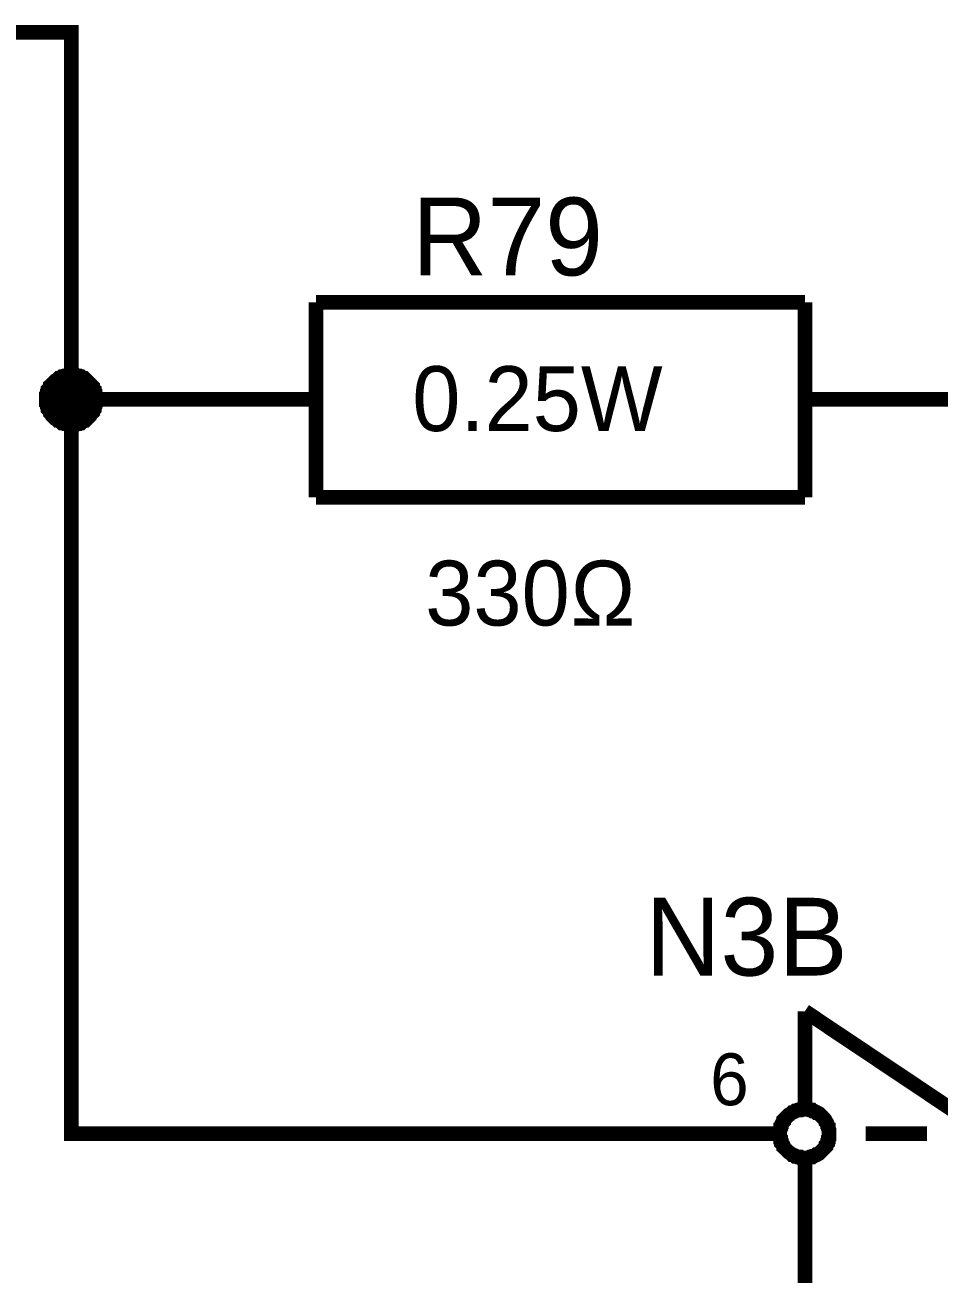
# Model space of a CAD drawing. Header units: millimetres. Extents: x 0 to 420, y 0 to 297.
# Drawn here: x 184.07 to 202.76, y 82.11 to 107.65 of the extents above; entities that cross this region are included whole.
import ezdxf

# ---------------------------------------------------------------- set-up
doc = ezdxf.new("R2010")
doc.units = ezdxf.units.MM
doc.layers.add('Sheet', color=255, linetype='Continuous')

msp = doc.modelspace()

# ---------------------------------------------------------------- linework, layer by layer
at = {"layer": 'Sheet'}
for points, const_width in [([(177.527, 107.5), (185.024, 107.5), (185.024, 99.999)], 0.3), ([(190.023, 101.986), (190.023, 97.995)], 0.3), ([(190.023, 101.986), (200.02, 101.986)], 0.3), ([(200.02, 101.986), (200.02, 97.995)], 0.3), ([(184.511, 99.999), (184.511, 100.032), (184.511, 100.049), (184.511, 100.082), (184.528, 100.098), (184.528, 100.132), (184.528, 100.148), (184.544, 100.165), (184.544, 100.198), (184.561, 100.214), (184.578, 100.231), (184.594, 100.264), (184.594, 100.281), (184.611, 100.297), (184.627, 100.314), (184.644, 100.33), (184.66, 100.347), (184.677, 100.363), (184.693, 100.38), (184.727, 100.396), (184.743, 100.413), (184.76, 100.43), (184.776, 100.43), (184.809, 100.446), (184.826, 100.463), (184.842, 100.463), (184.875, 100.479), (184.892, 100.479), (184.925, 100.479), (184.942, 100.496), (184.975, 100.496), (184.991, 100.496), (185.024, 100.496)], 0.3), ([(184.511, 99.999), (184.511, 100.032), (184.511, 100.049), (184.511, 100.082), (184.528, 100.098), (184.528, 100.132), (184.528, 100.148), (184.544, 100.165), (184.544, 100.198), (184.561, 100.214), (184.578, 100.231), (184.594, 100.264), (184.594, 100.281), (184.611, 100.297), (184.627, 100.314), (184.644, 100.33), (184.66, 100.347), (184.677, 100.363), (184.693, 100.38), (184.727, 100.396), (184.743, 100.413), (184.76, 100.43), (184.776, 100.43), (184.809, 100.446), (184.826, 100.463), (184.842, 100.463), (184.875, 100.479), (184.892, 100.479), (184.925, 100.479), (184.942, 100.496), (184.975, 100.496), (184.991, 100.496), (185.024, 100.496)], 0.3), ([(184.511, 99.999), (184.511, 100.032), (184.511, 100.049), (184.511, 100.082), (184.528, 100.098), (184.528, 100.132), (184.528, 100.148), (184.544, 100.165), (184.544, 100.198), (184.561, 100.214), (184.578, 100.231), (184.594, 100.264), (184.594, 100.281), (184.611, 100.297), (184.627, 100.314), (184.644, 100.33), (184.66, 100.347), (184.677, 100.363), (184.693, 100.38), (184.727, 100.396), (184.743, 100.413), (184.76, 100.43), (184.776, 100.43), (184.809, 100.446), (184.826, 100.463), (184.842, 100.463), (184.875, 100.479), (184.892, 100.479), (184.925, 100.479), (184.942, 100.496), (184.975, 100.496), (184.991, 100.496), (185.024, 100.496)], 0.3), ([(184.511, 99.999), (184.511, 100.032), (184.511, 100.049), (184.511, 100.082), (184.528, 100.098), (184.528, 100.132), (184.528, 100.148), (184.544, 100.165), (184.544, 100.198), (184.561, 100.214), (184.578, 100.231), (184.594, 100.264), (184.594, 100.281), (184.611, 100.297), (184.627, 100.314), (184.644, 100.33), (184.66, 100.347), (184.677, 100.363), (184.693, 100.38), (184.727, 100.396), (184.743, 100.413), (184.76, 100.43), (184.776, 100.43), (184.809, 100.446), (184.826, 100.463), (184.842, 100.463), (184.875, 100.479), (184.892, 100.479), (184.925, 100.479), (184.942, 100.496), (184.975, 100.496), (184.991, 100.496), (185.024, 100.496)], 0.3), ([(185.024, 100.496), (185.024, 100.496)], 0.3), ([(185.024, 100.496), (185.058, 100.496), (185.074, 100.496), (185.107, 100.496), (185.124, 100.479), (185.157, 100.479), (185.173, 100.479), (185.19, 100.463), (185.223, 100.463), (185.24, 100.446), (185.256, 100.43), (185.289, 100.43), (185.306, 100.413), (185.322, 100.396), (185.339, 100.38), (185.355, 100.363), (185.372, 100.347), (185.389, 100.33), (185.405, 100.314), (185.422, 100.297), (185.438, 100.281), (185.455, 100.264), (185.455, 100.231), (185.471, 100.214), (185.488, 100.198), (185.488, 100.165), (185.504, 100.148), (185.504, 100.132), (185.504, 100.098), (185.521, 100.082), (185.521, 100.049), (185.521, 100.032), (185.521, 99.999)], 0.3), ([(185.024, 100.496), (185.024, 100.496)], 0.3), ([(185.024, 100.496), (185.058, 100.496), (185.074, 100.496), (185.107, 100.496), (185.124, 100.479), (185.157, 100.479), (185.173, 100.479), (185.19, 100.463), (185.223, 100.463), (185.24, 100.446), (185.256, 100.43), (185.289, 100.43), (185.306, 100.413), (185.322, 100.396), (185.339, 100.38), (185.355, 100.363), (185.372, 100.347), (185.389, 100.33), (185.405, 100.314), (185.422, 100.297), (185.438, 100.281), (185.455, 100.264), (185.455, 100.231), (185.471, 100.214), (185.488, 100.198), (185.488, 100.165), (185.504, 100.148), (185.504, 100.132), (185.504, 100.098), (185.521, 100.082), (185.521, 100.049), (185.521, 100.032), (185.521, 99.999)], 0.3), ([(185.024, 100.496), (185.024, 100.496)], 0.3), ([(185.024, 100.496), (185.058, 100.496), (185.074, 100.496), (185.107, 100.496), (185.124, 100.479), (185.157, 100.479), (185.173, 100.479), (185.19, 100.463), (185.223, 100.463), (185.24, 100.446), (185.256, 100.43), (185.289, 100.43), (185.306, 100.413), (185.322, 100.396), (185.339, 100.38), (185.355, 100.363), (185.372, 100.347), (185.389, 100.33), (185.405, 100.314), (185.422, 100.297), (185.438, 100.281), (185.455, 100.264), (185.455, 100.231), (185.471, 100.214), (185.488, 100.198), (185.488, 100.165), (185.504, 100.148), (185.504, 100.132), (185.504, 100.098), (185.521, 100.082), (185.521, 100.049), (185.521, 100.032), (185.521, 99.999)], 0.3), ([(185.024, 100.496), (185.024, 100.496)], 0.3), ([(185.024, 100.496), (185.058, 100.496), (185.074, 100.496), (185.107, 100.496), (185.124, 100.479), (185.157, 100.479), (185.173, 100.479), (185.19, 100.463), (185.223, 100.463), (185.24, 100.446), (185.256, 100.43), (185.289, 100.43), (185.306, 100.413), (185.322, 100.396), (185.339, 100.38), (185.355, 100.363), (185.372, 100.347), (185.389, 100.33), (185.405, 100.314), (185.422, 100.297), (185.438, 100.281), (185.455, 100.264), (185.455, 100.231), (185.471, 100.214), (185.488, 100.198), (185.488, 100.165), (185.504, 100.148), (185.504, 100.132), (185.504, 100.098), (185.521, 100.082), (185.521, 100.049), (185.521, 100.032), (185.521, 99.999)], 0.3), ([(184.511, 99.999), (184.511, 100.032), (184.511, 100.049), (184.511, 100.082), (184.528, 100.098), (184.528, 100.132), (184.528, 100.148), (184.544, 100.165), (184.544, 100.198), (184.561, 100.214), (184.578, 100.231), (184.594, 100.264), (184.594, 100.281), (184.611, 100.297), (184.627, 100.314), (184.644, 100.33), (184.66, 100.347), (184.677, 100.363), (184.693, 100.38), (184.727, 100.396), (184.743, 100.413), (184.76, 100.43), (184.776, 100.43), (184.809, 100.446), (184.826, 100.463), (184.842, 100.463), (184.875, 100.479), (184.892, 100.479), (184.925, 100.479), (184.942, 100.496), (184.975, 100.496), (184.991, 100.496), (185.024, 100.496)], 0.0991), ([(184.511, 99.999), (184.511, 100.032), (184.511, 100.049), (184.511, 100.082), (184.528, 100.098), (184.528, 100.132), (184.528, 100.148), (184.544, 100.165), (184.544, 100.198), (184.561, 100.214), (184.578, 100.231), (184.594, 100.264), (184.594, 100.281), (184.611, 100.297), (184.627, 100.314), (184.644, 100.33), (184.66, 100.347), (184.677, 100.363), (184.693, 100.38), (184.727, 100.396), (184.743, 100.413), (184.76, 100.43), (184.776, 100.43), (184.809, 100.446), (184.826, 100.463), (184.842, 100.463), (184.875, 100.479), (184.892, 100.479), (184.925, 100.479), (184.942, 100.496), (184.975, 100.496), (184.991, 100.496), (185.024, 100.496)], 0.0991), ([(184.511, 99.999), (184.511, 100.032), (184.511, 100.049), (184.511, 100.082), (184.528, 100.098), (184.528, 100.132), (184.528, 100.148), (184.544, 100.165), (184.544, 100.198), (184.561, 100.214), (184.578, 100.231), (184.594, 100.264), (184.594, 100.281), (184.611, 100.297), (184.627, 100.314), (184.644, 100.33), (184.66, 100.347), (184.677, 100.363), (184.693, 100.38), (184.727, 100.396), (184.743, 100.413), (184.76, 100.43), (184.776, 100.43), (184.809, 100.446), (184.826, 100.463), (184.842, 100.463), (184.875, 100.479), (184.892, 100.479), (184.925, 100.479), (184.942, 100.496), (184.975, 100.496), (184.991, 100.496), (185.024, 100.496)], 0.0991), ([(184.511, 99.999), (184.511, 100.032), (184.511, 100.049), (184.511, 100.082), (184.528, 100.098), (184.528, 100.132), (184.528, 100.148), (184.544, 100.165), (184.544, 100.198), (184.561, 100.214), (184.578, 100.231), (184.594, 100.264), (184.594, 100.281), (184.611, 100.297), (184.627, 100.314), (184.644, 100.33), (184.66, 100.347), (184.677, 100.363), (184.693, 100.38), (184.727, 100.396), (184.743, 100.413), (184.76, 100.43), (184.776, 100.43), (184.809, 100.446), (184.826, 100.463), (184.842, 100.463), (184.875, 100.479), (184.892, 100.479), (184.925, 100.479), (184.942, 100.496), (184.975, 100.496), (184.991, 100.496), (185.024, 100.496)], 0.0991), ([(185.024, 100.496), (185.024, 100.496)], 0.0991), ([(185.024, 100.496), (185.058, 100.496), (185.074, 100.496), (185.107, 100.496), (185.124, 100.479), (185.157, 100.479), (185.173, 100.479), (185.19, 100.463), (185.223, 100.463), (185.24, 100.446), (185.256, 100.43), (185.289, 100.43), (185.306, 100.413), (185.322, 100.396), (185.339, 100.38), (185.355, 100.363), (185.372, 100.347), (185.389, 100.33), (185.405, 100.314), (185.422, 100.297), (185.438, 100.281), (185.455, 100.264), (185.455, 100.231), (185.471, 100.214), (185.488, 100.198), (185.488, 100.165), (185.504, 100.148), (185.504, 100.132), (185.504, 100.098), (185.521, 100.082), (185.521, 100.049), (185.521, 100.032), (185.521, 99.999)], 0.0991), ([(185.024, 100.496), (185.024, 100.496)], 0.0991), ([(185.024, 100.496), (185.058, 100.496), (185.074, 100.496), (185.107, 100.496), (185.124, 100.479), (185.157, 100.479), (185.173, 100.479), (185.19, 100.463), (185.223, 100.463), (185.24, 100.446), (185.256, 100.43), (185.289, 100.43), (185.306, 100.413), (185.322, 100.396), (185.339, 100.38), (185.355, 100.363), (185.372, 100.347), (185.389, 100.33), (185.405, 100.314), (185.422, 100.297), (185.438, 100.281), (185.455, 100.264), (185.455, 100.231), (185.471, 100.214), (185.488, 100.198), (185.488, 100.165), (185.504, 100.148), (185.504, 100.132), (185.504, 100.098), (185.521, 100.082), (185.521, 100.049), (185.521, 100.032), (185.521, 99.999)], 0.0991), ([(185.024, 100.496), (185.024, 100.496)], 0.0991), ([(185.024, 100.496), (185.058, 100.496), (185.074, 100.496), (185.107, 100.496), (185.124, 100.479), (185.157, 100.479), (185.173, 100.479), (185.19, 100.463), (185.223, 100.463), (185.24, 100.446), (185.256, 100.43), (185.289, 100.43), (185.306, 100.413), (185.322, 100.396), (185.339, 100.38), (185.355, 100.363), (185.372, 100.347), (185.389, 100.33), (185.405, 100.314), (185.422, 100.297), (185.438, 100.281), (185.455, 100.264), (185.455, 100.231), (185.471, 100.214), (185.488, 100.198), (185.488, 100.165), (185.504, 100.148), (185.504, 100.132), (185.504, 100.098), (185.521, 100.082), (185.521, 100.049), (185.521, 100.032), (185.521, 99.999)], 0.0991), ([(185.024, 100.496), (185.024, 100.496)], 0.0991), ([(185.024, 100.496), (185.058, 100.496), (185.074, 100.496), (185.107, 100.496), (185.124, 100.479), (185.157, 100.479), (185.173, 100.479), (185.19, 100.463), (185.223, 100.463), (185.24, 100.446), (185.256, 100.43), (185.289, 100.43), (185.306, 100.413), (185.322, 100.396), (185.339, 100.38), (185.355, 100.363), (185.372, 100.347), (185.389, 100.33), (185.405, 100.314), (185.422, 100.297), (185.438, 100.281), (185.455, 100.264), (185.455, 100.231), (185.471, 100.214), (185.488, 100.198), (185.488, 100.165), (185.504, 100.148), (185.504, 100.132), (185.504, 100.098), (185.521, 100.082), (185.521, 100.049), (185.521, 100.032), (185.521, 99.999)], 0.0991), ([(185.024, 99.486), (184.991, 99.486), (184.975, 99.486), (184.942, 99.486), (184.925, 99.502), (184.892, 99.502), (184.875, 99.502), (184.842, 99.519), (184.826, 99.519), (184.809, 99.535), (184.776, 99.552), (184.76, 99.569), (184.743, 99.569), (184.727, 99.585), (184.693, 99.602), (184.677, 99.618), (184.66, 99.635), (184.644, 99.651), (184.627, 99.668), (184.611, 99.701), (184.594, 99.718), (184.594, 99.734), (184.578, 99.751), (184.561, 99.784), (184.544, 99.8), (184.544, 99.817), (184.528, 99.85), (184.528, 99.867), (184.528, 99.9), (184.511, 99.916), (184.511, 99.949), (184.511, 99.966), (184.511, 99.999)], 0.3), ([(184.511, 99.999), (184.511, 99.999)], 0.3), ([(185.024, 99.486), (184.991, 99.486), (184.975, 99.486), (184.942, 99.486), (184.925, 99.502), (184.892, 99.502), (184.875, 99.502), (184.842, 99.519), (184.826, 99.519), (184.809, 99.535), (184.776, 99.552), (184.76, 99.569), (184.743, 99.569), (184.727, 99.585), (184.693, 99.602), (184.677, 99.618), (184.66, 99.635), (184.644, 99.651), (184.627, 99.668), (184.611, 99.701), (184.594, 99.718), (184.594, 99.734), (184.578, 99.751), (184.561, 99.784), (184.544, 99.8), (184.544, 99.817), (184.528, 99.85), (184.528, 99.867), (184.528, 99.9), (184.511, 99.916), (184.511, 99.949), (184.511, 99.966), (184.511, 99.999)], 0.3), ([(184.511, 99.999), (184.511, 99.999)], 0.3), ([(185.024, 99.486), (184.991, 99.486), (184.975, 99.486), (184.942, 99.486), (184.925, 99.502), (184.892, 99.502), (184.875, 99.502), (184.842, 99.519), (184.826, 99.519), (184.809, 99.535), (184.776, 99.552), (184.76, 99.569), (184.743, 99.569), (184.727, 99.585), (184.693, 99.602), (184.677, 99.618), (184.66, 99.635), (184.644, 99.651), (184.627, 99.668), (184.611, 99.701), (184.594, 99.718), (184.594, 99.734), (184.578, 99.751), (184.561, 99.784), (184.544, 99.8), (184.544, 99.817), (184.528, 99.85), (184.528, 99.867), (184.528, 99.9), (184.511, 99.916), (184.511, 99.949), (184.511, 99.966), (184.511, 99.999)], 0.3), ([(184.511, 99.999), (184.511, 99.999)], 0.3), ([(185.024, 99.486), (184.991, 99.486), (184.975, 99.486), (184.942, 99.486), (184.925, 99.502), (184.892, 99.502), (184.875, 99.502), (184.842, 99.519), (184.826, 99.519), (184.809, 99.535), (184.776, 99.552), (184.76, 99.569), (184.743, 99.569), (184.727, 99.585), (184.693, 99.602), (184.677, 99.618), (184.66, 99.635), (184.644, 99.651), (184.627, 99.668), (184.611, 99.701), (184.594, 99.718), (184.594, 99.734), (184.578, 99.751), (184.561, 99.784), (184.544, 99.8), (184.544, 99.817), (184.528, 99.85), (184.528, 99.867), (184.528, 99.9), (184.511, 99.916), (184.511, 99.949), (184.511, 99.966), (184.511, 99.999)], 0.3), ([(184.511, 99.999), (184.511, 99.999)], 0.3), ([(197.52, 84.997), (185.024, 84.997), (185.024, 99.999), (187.524, 99.999)], 0.3), ([(185.521, 99.999), (185.521, 99.966), (185.521, 99.949), (185.521, 99.916), (185.504, 99.9), (185.504, 99.867), (185.504, 99.85), (185.488, 99.817), (185.488, 99.8), (185.471, 99.784), (185.455, 99.751), (185.455, 99.734), (185.438, 99.718), (185.422, 99.701), (185.405, 99.668), (185.389, 99.651), (185.372, 99.635), (185.355, 99.618), (185.339, 99.602), (185.322, 99.585), (185.306, 99.569), (185.289, 99.569), (185.256, 99.552), (185.24, 99.535), (185.223, 99.519), (185.19, 99.519), (185.173, 99.502), (185.157, 99.502), (185.124, 99.502), (185.107, 99.486), (185.074, 99.486), (185.058, 99.486), (185.024, 99.486)], 0.3), ([(185.521, 99.999), (185.521, 99.966), (185.521, 99.949), (185.521, 99.916), (185.504, 99.9), (185.504, 99.867), (185.504, 99.85), (185.488, 99.817), (185.488, 99.8), (185.471, 99.784), (185.455, 99.751), (185.455, 99.734), (185.438, 99.718), (185.422, 99.701), (185.405, 99.668), (185.389, 99.651), (185.372, 99.635), (185.355, 99.618), (185.339, 99.602), (185.322, 99.585), (185.306, 99.569), (185.289, 99.569), (185.256, 99.552), (185.24, 99.535), (185.223, 99.519), (185.19, 99.519), (185.173, 99.502), (185.157, 99.502), (185.124, 99.502), (185.107, 99.486), (185.074, 99.486), (185.058, 99.486), (185.024, 99.486)], 0.3), ([(185.521, 99.999), (185.521, 99.966), (185.521, 99.949), (185.521, 99.916), (185.504, 99.9), (185.504, 99.867), (185.504, 99.85), (185.488, 99.817), (185.488, 99.8), (185.471, 99.784), (185.455, 99.751), (185.455, 99.734), (185.438, 99.718), (185.422, 99.701), (185.405, 99.668), (185.389, 99.651), (185.372, 99.635), (185.355, 99.618), (185.339, 99.602), (185.322, 99.585), (185.306, 99.569), (185.289, 99.569), (185.256, 99.552), (185.24, 99.535), (185.223, 99.519), (185.19, 99.519), (185.173, 99.502), (185.157, 99.502), (185.124, 99.502), (185.107, 99.486), (185.074, 99.486), (185.058, 99.486), (185.024, 99.486)], 0.3), ([(185.521, 99.999), (185.521, 99.966), (185.521, 99.949), (185.521, 99.916), (185.504, 99.9), (185.504, 99.867), (185.504, 99.85), (185.488, 99.817), (185.488, 99.8), (185.471, 99.784), (185.455, 99.751), (185.455, 99.734), (185.438, 99.718), (185.422, 99.701), (185.405, 99.668), (185.389, 99.651), (185.372, 99.635), (185.355, 99.618), (185.339, 99.602), (185.322, 99.585), (185.306, 99.569), (185.289, 99.569), (185.256, 99.552), (185.24, 99.535), (185.223, 99.519), (185.19, 99.519), (185.173, 99.502), (185.157, 99.502), (185.124, 99.502), (185.107, 99.486), (185.074, 99.486), (185.058, 99.486), (185.024, 99.486)], 0.3), ([(185.521, 99.999), (185.521, 99.999), (185.521, 99.999), (185.521, 99.999), (185.521, 99.999), (185.521, 99.999), (185.521, 99.999), (185.521, 99.999), (185.521, 99.999), (185.521, 99.999), (185.521, 99.999), (185.521, 99.999), (185.521, 99.999), (185.521, 99.999), (185.521, 99.999), (185.521, 99.999), (185.521, 99.999), (185.521, 99.999), (185.521, 99.999), (185.521, 99.999), (185.521, 99.999), (185.521, 99.999), (185.521, 99.999), (185.521, 99.999), (185.521, 99.999), (185.521, 99.999), (185.521, 99.999), (185.521, 99.999), (185.521, 99.999), (185.521, 99.999), (185.521, 99.999), (185.521, 99.999), (185.521, 99.999)], 0.3), ([(185.521, 99.999), (185.521, 99.999)], 0.3), ([(185.521, 99.999), (185.521, 99.999), (185.521, 99.999), (185.521, 99.999), (185.521, 99.999), (185.521, 99.999), (185.521, 99.999), (185.521, 99.999), (185.521, 99.999), (185.521, 99.999), (185.521, 99.999), (185.521, 99.999), (185.521, 99.999), (185.521, 99.999), (185.521, 99.999), (185.521, 99.999), (185.521, 99.999), (185.521, 99.999), (185.521, 99.999), (185.521, 99.999), (185.521, 99.999), (185.521, 99.999), (185.521, 99.999), (185.521, 99.999), (185.521, 99.999), (185.521, 99.999), (185.521, 99.999), (185.521, 99.999), (185.521, 99.999), (185.521, 99.999), (185.521, 99.999), (185.521, 99.999), (185.521, 99.999)], 0.3), ([(185.521, 99.999), (185.521, 99.999)], 0.3), ([(185.521, 99.999), (185.521, 99.999), (185.521, 99.999), (185.521, 99.999), (185.521, 99.999), (185.521, 99.999), (185.521, 99.999), (185.521, 99.999), (185.521, 99.999), (185.521, 99.999), (185.521, 99.999), (185.521, 99.999), (185.521, 99.999), (185.521, 99.999), (185.521, 99.999), (185.521, 99.999), (185.521, 99.999), (185.521, 99.999), (185.521, 99.999), (185.521, 99.999), (185.521, 99.999), (185.521, 99.999), (185.521, 99.999), (185.521, 99.999), (185.521, 99.999), (185.521, 99.999), (185.521, 99.999), (185.521, 99.999), (185.521, 99.999), (185.521, 99.999), (185.521, 99.999), (185.521, 99.999), (185.521, 99.999)], 0.3), ([(185.521, 99.999), (185.521, 99.999)], 0.3), ([(185.521, 99.999), (185.521, 99.999), (185.521, 99.999), (185.521, 99.999), (185.521, 99.999), (185.521, 99.999), (185.521, 99.999), (185.521, 99.999), (185.521, 99.999), (185.521, 99.999), (185.521, 99.999), (185.521, 99.999), (185.521, 99.999), (185.521, 99.999), (185.521, 99.999), (185.521, 99.999), (185.521, 99.999), (185.521, 99.999), (185.521, 99.999), (185.521, 99.999), (185.521, 99.999), (185.521, 99.999), (185.521, 99.999), (185.521, 99.999), (185.521, 99.999), (185.521, 99.999), (185.521, 99.999), (185.521, 99.999), (185.521, 99.999), (185.521, 99.999), (185.521, 99.999), (185.521, 99.999), (185.521, 99.999)], 0.3), ([(185.521, 99.999), (185.521, 99.999)], 0.3), ([(190.023, 99.999), (187.524, 99.999)], 0.3), ([(200.02, 99.999), (202.519, 99.999)], 0.3), ([(202.519, 99.999), (207.501, 99.999)], 0.3), ([(185.024, 99.486), (184.991, 99.486), (184.975, 99.486), (184.942, 99.486), (184.925, 99.502), (184.892, 99.502), (184.875, 99.502), (184.842, 99.519), (184.826, 99.519), (184.809, 99.535), (184.776, 99.552), (184.76, 99.569), (184.743, 99.569), (184.727, 99.585), (184.693, 99.602), (184.677, 99.618), (184.66, 99.635), (184.644, 99.651), (184.627, 99.668), (184.611, 99.701), (184.594, 99.718), (184.594, 99.734), (184.578, 99.751), (184.561, 99.784), (184.544, 99.8), (184.544, 99.817), (184.528, 99.85), (184.528, 99.867), (184.528, 99.9), (184.511, 99.916), (184.511, 99.949), (184.511, 99.966), (184.511, 99.999)], 0.0991), ([(184.511, 99.999), (184.511, 99.999)], 0.0991), ([(185.024, 99.486), (184.991, 99.486), (184.975, 99.486), (184.942, 99.486), (184.925, 99.502), (184.892, 99.502), (184.875, 99.502), (184.842, 99.519), (184.826, 99.519), (184.809, 99.535), (184.776, 99.552), (184.76, 99.569), (184.743, 99.569), (184.727, 99.585), (184.693, 99.602), (184.677, 99.618), (184.66, 99.635), (184.644, 99.651), (184.627, 99.668), (184.611, 99.701), (184.594, 99.718), (184.594, 99.734), (184.578, 99.751), (184.561, 99.784), (184.544, 99.8), (184.544, 99.817), (184.528, 99.85), (184.528, 99.867), (184.528, 99.9), (184.511, 99.916), (184.511, 99.949), (184.511, 99.966), (184.511, 99.999)], 0.0991), ([(184.511, 99.999), (184.511, 99.999)], 0.0991), ([(185.024, 99.486), (184.991, 99.486), (184.975, 99.486), (184.942, 99.486), (184.925, 99.502), (184.892, 99.502), (184.875, 99.502), (184.842, 99.519), (184.826, 99.519), (184.809, 99.535), (184.776, 99.552), (184.76, 99.569), (184.743, 99.569), (184.727, 99.585), (184.693, 99.602), (184.677, 99.618), (184.66, 99.635), (184.644, 99.651), (184.627, 99.668), (184.611, 99.701), (184.594, 99.718), (184.594, 99.734), (184.578, 99.751), (184.561, 99.784), (184.544, 99.8), (184.544, 99.817), (184.528, 99.85), (184.528, 99.867), (184.528, 99.9), (184.511, 99.916), (184.511, 99.949), (184.511, 99.966), (184.511, 99.999)], 0.0991), ([(184.511, 99.999), (184.511, 99.999)], 0.0991), ([(185.024, 99.486), (184.991, 99.486), (184.975, 99.486), (184.942, 99.486), (184.925, 99.502), (184.892, 99.502), (184.875, 99.502), (184.842, 99.519), (184.826, 99.519), (184.809, 99.535), (184.776, 99.552), (184.76, 99.569), (184.743, 99.569), (184.727, 99.585), (184.693, 99.602), (184.677, 99.618), (184.66, 99.635), (184.644, 99.651), (184.627, 99.668), (184.611, 99.701), (184.594, 99.718), (184.594, 99.734), (184.578, 99.751), (184.561, 99.784), (184.544, 99.8), (184.544, 99.817), (184.528, 99.85), (184.528, 99.867), (184.528, 99.9), (184.511, 99.916), (184.511, 99.949), (184.511, 99.966), (184.511, 99.999)], 0.0991), ([(184.511, 99.999), (184.511, 99.999)], 0.0991), ([(185.521, 99.999), (185.521, 99.966), (185.521, 99.949), (185.521, 99.916), (185.504, 99.9), (185.504, 99.867), (185.504, 99.85), (185.488, 99.817), (185.488, 99.8), (185.471, 99.784), (185.455, 99.751), (185.455, 99.734), (185.438, 99.718), (185.422, 99.701), (185.405, 99.668), (185.389, 99.651), (185.372, 99.635), (185.355, 99.618), (185.339, 99.602), (185.322, 99.585), (185.306, 99.569), (185.289, 99.569), (185.256, 99.552), (185.24, 99.535), (185.223, 99.519), (185.19, 99.519), (185.173, 99.502), (185.157, 99.502), (185.124, 99.502), (185.107, 99.486), (185.074, 99.486), (185.058, 99.486), (185.024, 99.486)], 0.0991), ([(185.521, 99.999), (185.521, 99.966), (185.521, 99.949), (185.521, 99.916), (185.504, 99.9), (185.504, 99.867), (185.504, 99.85), (185.488, 99.817), (185.488, 99.8), (185.471, 99.784), (185.455, 99.751), (185.455, 99.734), (185.438, 99.718), (185.422, 99.701), (185.405, 99.668), (185.389, 99.651), (185.372, 99.635), (185.355, 99.618), (185.339, 99.602), (185.322, 99.585), (185.306, 99.569), (185.289, 99.569), (185.256, 99.552), (185.24, 99.535), (185.223, 99.519), (185.19, 99.519), (185.173, 99.502), (185.157, 99.502), (185.124, 99.502), (185.107, 99.486), (185.074, 99.486), (185.058, 99.486), (185.024, 99.486)], 0.0991), ([(185.521, 99.999), (185.521, 99.966), (185.521, 99.949), (185.521, 99.916), (185.504, 99.9), (185.504, 99.867), (185.504, 99.85), (185.488, 99.817), (185.488, 99.8), (185.471, 99.784), (185.455, 99.751), (185.455, 99.734), (185.438, 99.718), (185.422, 99.701), (185.405, 99.668), (185.389, 99.651), (185.372, 99.635), (185.355, 99.618), (185.339, 99.602), (185.322, 99.585), (185.306, 99.569), (185.289, 99.569), (185.256, 99.552), (185.24, 99.535), (185.223, 99.519), (185.19, 99.519), (185.173, 99.502), (185.157, 99.502), (185.124, 99.502), (185.107, 99.486), (185.074, 99.486), (185.058, 99.486), (185.024, 99.486)], 0.0991), ([(185.521, 99.999), (185.521, 99.966), (185.521, 99.949), (185.521, 99.916), (185.504, 99.9), (185.504, 99.867), (185.504, 99.85), (185.488, 99.817), (185.488, 99.8), (185.471, 99.784), (185.455, 99.751), (185.455, 99.734), (185.438, 99.718), (185.422, 99.701), (185.405, 99.668), (185.389, 99.651), (185.372, 99.635), (185.355, 99.618), (185.339, 99.602), (185.322, 99.585), (185.306, 99.569), (185.289, 99.569), (185.256, 99.552), (185.24, 99.535), (185.223, 99.519), (185.19, 99.519), (185.173, 99.502), (185.157, 99.502), (185.124, 99.502), (185.107, 99.486), (185.074, 99.486), (185.058, 99.486), (185.024, 99.486)], 0.0991), ([(185.521, 99.999), (185.521, 99.999), (185.521, 99.999), (185.521, 99.999), (185.521, 99.999), (185.521, 99.999), (185.521, 99.999), (185.521, 99.999), (185.521, 99.999), (185.521, 99.999), (185.521, 99.999), (185.521, 99.999), (185.521, 99.999), (185.521, 99.999), (185.521, 99.999), (185.521, 99.999), (185.521, 99.999), (185.521, 99.999), (185.521, 99.999), (185.521, 99.999), (185.521, 99.999), (185.521, 99.999), (185.521, 99.999), (185.521, 99.999), (185.521, 99.999), (185.521, 99.999), (185.521, 99.999), (185.521, 99.999), (185.521, 99.999), (185.521, 99.999), (185.521, 99.999), (185.521, 99.999), (185.521, 99.999)], 0.0991), ([(185.521, 99.999), (185.521, 99.999)], 0.0991), ([(185.521, 99.999), (185.521, 99.999), (185.521, 99.999), (185.521, 99.999), (185.521, 99.999), (185.521, 99.999), (185.521, 99.999), (185.521, 99.999), (185.521, 99.999), (185.521, 99.999), (185.521, 99.999), (185.521, 99.999), (185.521, 99.999), (185.521, 99.999), (185.521, 99.999), (185.521, 99.999), (185.521, 99.999), (185.521, 99.999), (185.521, 99.999), (185.521, 99.999), (185.521, 99.999), (185.521, 99.999), (185.521, 99.999), (185.521, 99.999), (185.521, 99.999), (185.521, 99.999), (185.521, 99.999), (185.521, 99.999), (185.521, 99.999), (185.521, 99.999), (185.521, 99.999), (185.521, 99.999), (185.521, 99.999)], 0.0991), ([(185.521, 99.999), (185.521, 99.999)], 0.0991), ([(185.521, 99.999), (185.521, 99.999), (185.521, 99.999), (185.521, 99.999), (185.521, 99.999), (185.521, 99.999), (185.521, 99.999), (185.521, 99.999), (185.521, 99.999), (185.521, 99.999), (185.521, 99.999), (185.521, 99.999), (185.521, 99.999), (185.521, 99.999), (185.521, 99.999), (185.521, 99.999), (185.521, 99.999), (185.521, 99.999), (185.521, 99.999), (185.521, 99.999), (185.521, 99.999), (185.521, 99.999), (185.521, 99.999), (185.521, 99.999), (185.521, 99.999), (185.521, 99.999), (185.521, 99.999), (185.521, 99.999), (185.521, 99.999), (185.521, 99.999), (185.521, 99.999), (185.521, 99.999), (185.521, 99.999)], 0.0991), ([(185.521, 99.999), (185.521, 99.999)], 0.0991), ([(185.521, 99.999), (185.521, 99.999), (185.521, 99.999), (185.521, 99.999), (185.521, 99.999), (185.521, 99.999), (185.521, 99.999), (185.521, 99.999), (185.521, 99.999), (185.521, 99.999), (185.521, 99.999), (185.521, 99.999), (185.521, 99.999), (185.521, 99.999), (185.521, 99.999), (185.521, 99.999), (185.521, 99.999), (185.521, 99.999), (185.521, 99.999), (185.521, 99.999), (185.521, 99.999), (185.521, 99.999), (185.521, 99.999), (185.521, 99.999), (185.521, 99.999), (185.521, 99.999), (185.521, 99.999), (185.521, 99.999), (185.521, 99.999), (185.521, 99.999), (185.521, 99.999), (185.521, 99.999), (185.521, 99.999)], 0.0991), ([(185.521, 99.999), (185.521, 99.999)], 0.0991), ([(190.023, 97.995), (200.02, 97.995)], 0.3), ([(200.02, 87.497), (200.02, 85.609)], 0.3), ([(200.02, 87.497), (207.501, 82.496)], 0.3), ([(199.507, 84.997), (199.507, 85.013), (199.507, 85.046), (199.507, 85.063), (199.523, 85.096), (199.523, 85.113), (199.523, 85.146), (199.54, 85.162), (199.54, 85.179), (199.556, 85.212), (199.573, 85.229), (199.589, 85.245), (199.589, 85.278), (199.606, 85.295), (199.622, 85.311), (199.639, 85.328), (199.656, 85.344), (199.672, 85.361), (199.689, 85.378), (199.722, 85.394), (199.738, 85.411), (199.755, 85.427), (199.771, 85.427), (199.805, 85.444), (199.821, 85.46), (199.838, 85.46), (199.871, 85.477), (199.887, 85.477), (199.92, 85.477), (199.937, 85.493), (199.97, 85.493), (199.987, 85.493), (200.02, 85.493)], 0.3), ([(200.02, 85.493), (199.987, 85.493), (199.97, 85.493), (199.937, 85.493), (199.92, 85.477), (199.887, 85.477), (199.871, 85.477), (199.838, 85.46), (199.821, 85.46), (199.805, 85.444), (199.771, 85.427), (199.755, 85.427), (199.738, 85.411), (199.722, 85.394), (199.689, 85.378), (199.672, 85.361), (199.656, 85.344), (199.639, 85.328), (199.622, 85.311), (199.606, 85.295), (199.589, 85.278), (199.589, 85.245), (199.573, 85.229), (199.556, 85.212), (199.54, 85.179), (199.54, 85.162), (199.523, 85.146), (199.523, 85.113), (199.523, 85.096), (199.507, 85.063), (199.507, 85.046), (199.507, 85.013), (199.507, 84.997)], 0.3), ([(200.02, 85.493), (200.036, 85.493), (200.069, 85.493), (200.086, 85.493), (200.119, 85.477), (200.136, 85.477), (200.169, 85.477), (200.185, 85.46), (200.202, 85.46), (200.235, 85.444), (200.251, 85.427), (200.268, 85.427), (200.301, 85.411), (200.318, 85.394), (200.334, 85.378), (200.351, 85.361), (200.367, 85.344), (200.384, 85.328), (200.4, 85.311), (200.417, 85.295), (200.433, 85.278), (200.45, 85.245), (200.45, 85.229), (200.467, 85.212), (200.483, 85.179), (200.483, 85.162), (200.5, 85.146), (200.5, 85.113), (200.5, 85.096), (200.516, 85.063), (200.516, 85.046), (200.516, 85.013), (200.516, 84.997)], 0.3), ([(200.516, 84.997), (200.516, 85.013), (200.516, 85.046), (200.516, 85.063), (200.5, 85.096), (200.5, 85.113), (200.5, 85.146), (200.483, 85.162), (200.483, 85.179), (200.467, 85.212), (200.45, 85.229), (200.45, 85.245), (200.433, 85.278), (200.417, 85.295), (200.4, 85.311), (200.384, 85.328), (200.367, 85.344), (200.351, 85.361), (200.334, 85.378), (200.318, 85.394), (200.301, 85.411), (200.268, 85.427), (200.251, 85.427), (200.235, 85.444), (200.202, 85.46), (200.185, 85.46), (200.169, 85.477), (200.136, 85.477), (200.119, 85.477), (200.086, 85.493), (200.069, 85.493), (200.036, 85.493), (200.02, 85.493)], 0.3), ([(199.507, 84.997), (197.52, 84.997)], 0.3), ([(200.02, 84.5), (199.987, 84.5), (199.97, 84.5), (199.937, 84.5), (199.92, 84.517), (199.887, 84.517), (199.871, 84.517), (199.838, 84.533), (199.821, 84.533), (199.805, 84.55), (199.771, 84.566), (199.755, 84.566), (199.738, 84.583), (199.722, 84.599), (199.689, 84.616), (199.672, 84.632), (199.656, 84.649), (199.639, 84.666), (199.622, 84.682), (199.606, 84.699), (199.589, 84.715), (199.589, 84.732), (199.573, 84.765), (199.556, 84.781), (199.54, 84.798), (199.54, 84.831), (199.523, 84.848), (199.523, 84.864), (199.523, 84.897), (199.507, 84.914), (199.507, 84.947), (199.507, 84.964), (199.507, 84.997)], 0.3), ([(199.507, 84.997), (199.507, 84.997)], 0.3), ([(199.507, 84.997), (199.507, 84.964), (199.507, 84.947), (199.507, 84.914), (199.523, 84.897), (199.523, 84.864), (199.523, 84.848), (199.54, 84.831), (199.54, 84.798), (199.556, 84.781), (199.573, 84.765), (199.589, 84.732), (199.589, 84.715), (199.606, 84.699), (199.622, 84.682), (199.639, 84.666), (199.656, 84.649), (199.672, 84.632), (199.689, 84.616), (199.722, 84.599), (199.738, 84.583), (199.755, 84.566), (199.771, 84.566), (199.805, 84.55), (199.821, 84.533), (199.838, 84.533), (199.871, 84.517), (199.887, 84.517), (199.92, 84.517), (199.937, 84.5), (199.97, 84.5), (199.987, 84.5), (200.02, 84.5)], 0.3), ([(200.516, 84.997), (200.516, 84.964), (200.516, 84.947), (200.516, 84.914), (200.5, 84.897), (200.5, 84.864), (200.5, 84.848), (200.483, 84.831), (200.483, 84.798), (200.467, 84.781), (200.45, 84.765), (200.45, 84.732), (200.433, 84.715), (200.417, 84.699), (200.4, 84.682), (200.384, 84.666), (200.367, 84.649), (200.351, 84.632), (200.334, 84.616), (200.318, 84.599), (200.301, 84.583), (200.268, 84.566), (200.251, 84.566), (200.235, 84.55), (200.202, 84.533), (200.185, 84.533), (200.169, 84.517), (200.136, 84.517), (200.119, 84.517), (200.086, 84.5), (200.069, 84.5), (200.036, 84.5), (200.02, 84.5)], 0.3), ([(200.02, 84.5), (200.036, 84.5), (200.069, 84.5), (200.086, 84.5), (200.119, 84.517), (200.136, 84.517), (200.169, 84.517), (200.185, 84.533), (200.202, 84.533), (200.235, 84.55), (200.251, 84.566), (200.268, 84.566), (200.301, 84.583), (200.318, 84.599), (200.334, 84.616), (200.351, 84.632), (200.367, 84.649), (200.384, 84.666), (200.4, 84.682), (200.417, 84.699), (200.433, 84.715), (200.45, 84.732), (200.45, 84.765), (200.467, 84.781), (200.483, 84.798), (200.483, 84.831), (200.5, 84.848), (200.5, 84.864), (200.5, 84.897), (200.516, 84.914), (200.516, 84.947), (200.516, 84.964), (200.516, 84.997)], 0.3), ([(200.516, 84.997), (200.516, 84.997), (200.516, 84.997), (200.516, 84.997), (200.516, 84.997), (200.516, 84.997), (200.516, 84.997), (200.516, 84.997), (200.516, 84.997), (200.516, 84.997), (200.516, 84.997), (200.516, 84.997), (200.516, 84.997), (200.516, 84.997), (200.516, 84.997), (200.516, 84.997), (200.516, 84.997), (200.516, 84.997), (200.516, 84.997), (200.516, 84.997), (200.516, 84.997), (200.516, 84.997), (200.516, 84.997), (200.516, 84.997), (200.516, 84.997), (200.516, 84.997), (200.516, 84.997), (200.516, 84.997), (200.516, 84.997), (200.516, 84.997), (200.516, 84.997), (200.516, 84.997), (200.516, 84.997)], 0.3), ([(200.516, 84.997), (200.516, 84.997)], 0.3), ([(201.261, 84.997), (202.519, 84.997)], 0.3), ([(200.02, 84.367), (200.02, 77.496)], 0.3)]:
    msp.add_lwpolyline(points, dxfattribs=dict(at, const_width=const_width))
at = {"layer": 'Sheet', "const_width": 0.508}
msp.add_lwpolyline([(184.746, 100, 1), (185.254, 100, 1)], format="xyb", close=True, dxfattribs=at)

# ---------------------------------------------------------------- texts
at = {"layer": 'Sheet'}
for s, height, p in [('R79', 1.5897, (191.992, 102.533)), ('0.25W', 1.3247, (191.992, 99.353)), ('330Ω', 1.3247, (192.257, 95.379)), ('N3B', 1.5897, (196.759, 88.226)), ('6', 1.06, (198.083, 85.576))]:
    msp.add_text(s, height=height, dxfattribs=at).set_placement(p)

doc.saveas('drawing.dxf')
